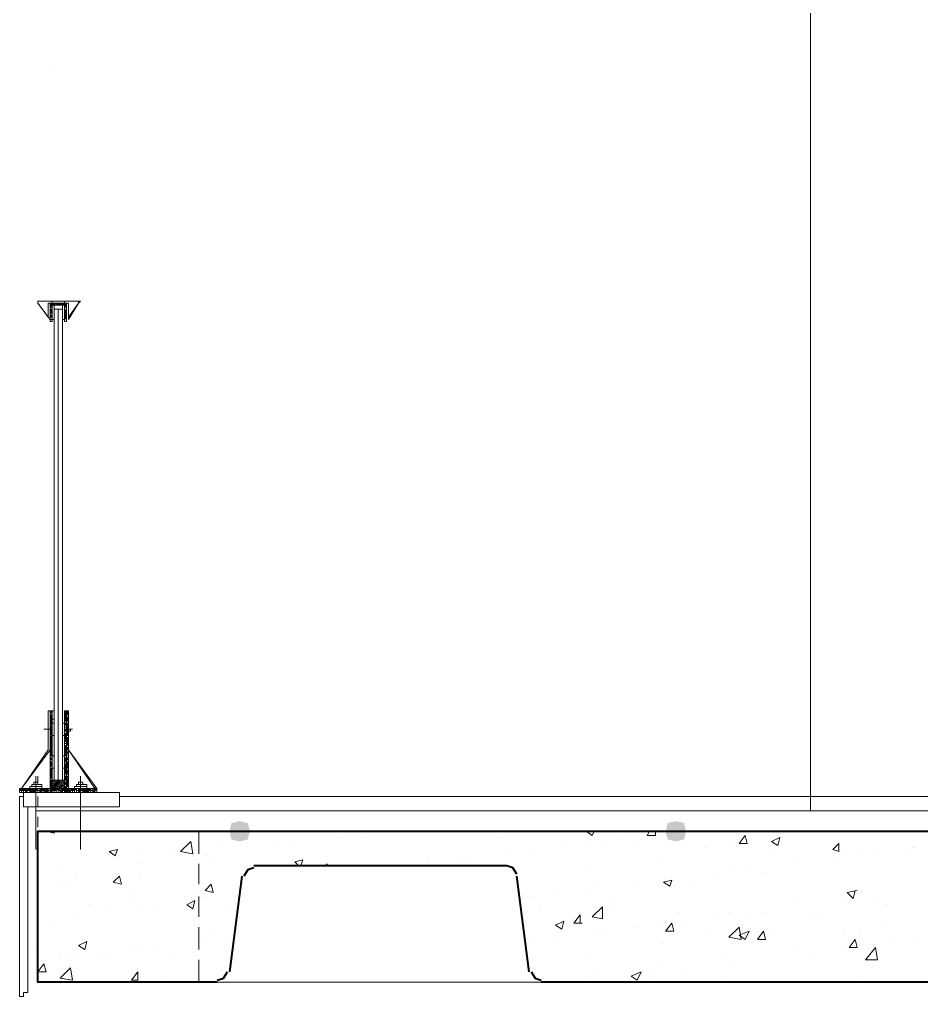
# Model space of a CAD drawing. Header units: millimetres. Extents: x 182 to 575, y -105 to 95.
# Drawn here: x 364.427 to 366.535, y -2.861 to -0.58 of the extents above; entities that cross this region are included whole.
import ezdxf

# ---------------------------------------------------------------- set-up
doc = ezdxf.new("R2010")
doc.units = ezdxf.units.MM
doc.header["$MEASUREMENT"] = 0
doc.layers.add('PDF_Geometry', color=7, linetype='Continuous')
doc.layers.add('PDF_Solid Fills', color=7, linetype='Continuous')

msp = doc.modelspace()

# ---------------------------------------------------------------- hatches: boundary and pattern name
at = {"layer": 'PDF_Solid Fills', "transparency": 33554559}
for points in [[(364.9417, -2.4993), (364.9607, -2.4945), (364.9655, -2.4755), (364.9607, -2.4564), (364.9417, -2.4517), (364.9226, -2.4564), (364.9179, -2.4755), (364.9226, -2.4945)], [(365.9798, -2.4564), (365.9607, -2.4517), (365.9417, -2.4564), (365.9369, -2.4755), (365.9417, -2.4945), (365.9607, -2.4993), (365.9798, -2.4945), (365.9845, -2.4755)]]:
    msp.add_hatch(color=256, dxfattribs=at).paths.add_polyline_path(points)

# ---------------------------------------------------------------- linework, layer by layer
at = {"layer": 'PDF_Geometry', "lineweight": 20}
for points in [[(366.275, 1.2245), (366.275, -2.4278)], [(364.475, -1.2421), (364.475, -1.2421)], [(364.475, -1.2421), (364.475, -1.2421)], [(364.5417, -1.2802), (364.5655, -1.2421), (364.5417, -1.2755), (364.5417, -1.2421), (364.5369, -1.2421), (364.5369, -1.2802)], [(364.494, -2.1945), (364.494, -2.285), (364.4321, -2.3755), (364.4988, -2.285), (364.4321, -2.3755), (364.4988, -2.3755), (364.4988, -2.285), (364.4988, -2.1945), (364.5036, -2.1945), (364.5036, -2.2136), (364.5083, -2.2136), (364.5083, -2.1945)], [(364.4988, -2.1945), (364.5036, -2.1945)], [(364.5417, -2.2374), (364.5417, -2.2326), (364.5417, -2.2374)], [(364.5036, -2.2374), (364.4845, -2.2374)], [(364.5321, -2.2374), (364.5512, -2.2374)], [(364.5417, -2.2374), (364.5417, -2.2469), (364.5417, -2.2374)], [(364.5464, -2.2374), (364.5417, -2.2374), (364.5464, -2.2374)], [(364.5036, -2.3564), (364.5083, -2.3564), (364.5036, -2.3612), (364.5083, -2.3564)], [(364.5036, -2.3659), (364.5131, -2.3564), (364.5036, -2.3659), (364.5131, -2.3564)], [(364.5036, -2.3707), (364.5179, -2.3564), (364.5036, -2.3707), (364.5226, -2.3564), (364.5036, -2.3755), (364.5226, -2.3564)], [(364.5036, -2.3755), (364.5274, -2.3564), (364.5083, -2.3755), (364.5274, -2.3564)], [(364.5131, -2.3755), (364.5321, -2.3564), (364.5131, -2.3755), (364.5321, -2.3564)], [(364.5179, -2.3755), (364.5321, -2.3612), (364.5179, -2.3755), (364.5321, -2.3659), (364.5226, -2.3755), (364.5321, -2.3659)], [(364.5274, -2.3755), (364.5321, -2.3707), (364.5274, -2.3755), (364.5321, -2.3707)], [(364.4464, -2.4183), (364.4464, -2.8517), (364.4369, -2.8517), (364.4369, -2.8612), (364.4274, -2.8612), (364.4274, -2.3945), (364.4369, -2.3945)], [(364.5321, -2.3755), (364.5321, -2.3755)], [(364.4369, -2.8517), (364.4369, -2.8517)]]:
    msp.add_lwpolyline(points, dxfattribs=at)
at = {"layer": 'PDF_Geometry', "lineweight": 13}
for points in [[(364.4988, -0.6897), (364.4988, -0.6897)], [(364.5036, -1.2421), (364.4988, -1.2469), (364.4988, -1.2421), (364.4988, -1.2802), (364.4702, -1.2421), (364.4702, -1.2374), (364.475, -1.2374), (364.5179, -1.2374), (364.5655, -1.2374), (364.5655, -1.2421), (364.5417, -1.2802), (364.5417, -1.2421), (364.5417, -1.2802), (364.5655, -1.2421), (364.5702, -1.2374), (364.5655, -1.2374), (364.5179, -1.2374), (364.5655, -1.2374), (364.5655, -1.2421), (364.5417, -1.2802), (364.5417, -1.2421)], [(364.5131, -1.2421), (364.5083, -1.2469), (364.5083, -1.2421), (364.5036, -1.2469), (364.5036, -1.2517), (364.4988, -1.2517), (364.4988, -1.2564)], [(364.4988, -1.2469), (364.4988, -1.2469)], [(364.5036, -1.2564), (364.4988, -1.2612), (364.4988, -1.2564), (364.5036, -1.2564), (364.5036, -1.2517)], [(364.5036, -1.2517), (364.5036, -1.2517)], [(364.5083, -1.2469), (364.5131, -1.2469), (364.5179, -1.2421), (364.5179, -1.2469), (364.5131, -1.2469)], [(364.5131, -1.2421), (364.5131, -1.2421)], [(364.5131, -1.2421), (364.5131, -1.2421)], [(364.5131, -1.2421), (364.5131, -1.2421)], [(364.5131, -1.2469), (364.5131, -1.2469)], [(364.5179, -1.2421), (364.5179, -1.2421)], [(364.5274, -1.2421), (364.5274, -1.2469), (364.5226, -1.2469), (364.5274, -1.2421), (364.5226, -1.2421), (364.5226, -1.2469), (364.5179, -1.2469), (364.5226, -1.2421)], [(364.5179, -1.2469), (364.5179, -1.2469)], [(364.5226, -1.2421), (364.5226, -1.2421)], [(364.5274, -1.2469), (364.5274, -1.2469)], [(364.5321, -1.2421), (364.5321, -1.2421)], [(364.5321, -1.2469), (364.5321, -1.2469)], [(364.5321, -1.2517), (364.5369, -1.2517), (364.5321, -1.2517), (364.5369, -1.2469)], [(364.5369, -1.2421), (364.5369, -1.2421)], [(364.5369, -1.2469), (364.5369, -1.2469)], [(364.5369, -1.2469), (364.5369, -1.2469)], [(364.5369, -1.2469), (364.5369, -1.2469)], [(364.5369, -1.2564), (364.5369, -1.2517)], [(364.5369, -1.2517), (364.5369, -1.2517)], [(364.4988, -1.2564), (364.4988, -1.2564)], [(364.5036, -1.2612), (364.4988, -1.2659), (364.4988, -1.2612), (364.5036, -1.2612), (364.4988, -1.2612)], [(364.4988, -1.2659), (364.4988, -1.2659)], [(364.4988, -1.2659), (364.5036, -1.2659), (364.5036, -1.2707), (364.4988, -1.2707), (364.5036, -1.2707), (364.4988, -1.2755), (364.5036, -1.2755), (364.5036, -1.2802), (364.4988, -1.2802), (364.4988, -1.285)], [(364.4988, -1.2707), (364.4988, -1.2707)], [(364.4988, -1.2707), (364.4988, -1.2707)], [(364.4988, -1.2755), (364.4988, -1.2755)], [(364.4988, -1.2802), (364.4988, -1.2755)], [(364.5036, -1.2564), (364.5036, -1.2564)], [(364.5036, -1.2612), (364.5036, -1.2612)], [(364.5036, -1.2659), (364.5036, -1.2659)], [(364.5036, -1.2755), (364.5036, -1.2755)], [(364.5321, -1.2564), (364.5321, -1.2564)], [(364.5321, -1.2564), (364.5321, -1.2564)], [(364.5369, -1.2612), (364.5321, -1.2612), (364.5369, -1.2564), (364.5369, -1.2612), (364.5321, -1.2612)], [(364.5321, -1.2659), (364.5321, -1.2659)], [(364.5369, -1.2707), (364.5369, -1.2755), (364.5321, -1.2755), (364.5369, -1.2707), (364.5369, -1.2659)], [(364.5321, -1.2755), (364.5321, -1.2707)], [(364.5321, -1.2802), (364.5369, -1.2755), (364.5369, -1.2802), (364.5369, -1.2755)], [(364.5369, -1.2564), (364.5369, -1.2564)], [(364.4988, -1.2802), (364.4988, -1.2802)], [(364.4988, -1.2802), (364.4988, -1.2802)], [(364.5369, -1.285), (364.5369, -1.2802), (364.5369, -1.285)], [(364.4988, -2.1945), (364.5036, -2.1945), (364.5036, -2.2136), (364.5036, -2.1945), (364.4988, -2.1945), (364.494, -2.1945), (364.494, -2.285), (364.4321, -2.3755), (364.494, -2.285), (364.494, -2.1945), (364.494, -2.285), (364.4321, -2.3755), (364.494, -2.285), (364.494, -2.1945)], [(364.6083, -2.3755), (364.5417, -2.3755), (364.5417, -2.285)], [(364.4702, -2.3469), (364.4702, -2.3659), (364.4702, -2.3612), (364.4655, -2.3612), (364.4655, -2.3659)], [(364.4655, -2.5183), (364.4655, -2.3469)], [(364.5702, -2.5183), (364.5702, -2.3469), (364.5702, -2.3659), (364.5702, -2.3612), (364.575, -2.3612), (364.575, -2.3659), (364.575, -2.3612)], [(364.4655, -2.3612), (364.4607, -2.3612), (364.4607, -2.3659)], [(364.4702, -2.3612), (364.4702, -2.3659)], [(364.5702, -2.3612), (364.5655, -2.3612), (364.5655, -2.3659)], [(364.4702, -2.3802), (364.4702, -2.3802)], [(364.4702, -2.3945), (364.4702, -2.4183)], [(364.5702, -2.3802), (364.5702, -2.3802)], [(364.5702, -2.3945), (364.5702, -2.4183)], [(364.6607, -2.3945), (366.6655, -2.3945)], [(364.4655, -2.4278), (383.4702, -2.4278)], [(364.4702, -2.4278), (364.4702, -2.4278)], [(364.5702, -2.4278), (364.5702, -2.4278)], [(364.4702, -2.4421), (364.4702, -2.4659)], [(364.5702, -2.4421), (364.5702, -2.4659)], [(364.494, -2.4755), (364.4702, -2.4755), (364.4702, -2.5278)], [(364.5702, -2.4755), (364.5226, -2.4755)], [(364.6464, -2.4755), (364.594, -2.4755)], [(364.7226, -2.4755), (364.6702, -2.4755)], [(364.794, -2.4755), (364.7464, -2.4755)], [(364.8464, -2.5278), (364.8464, -2.4755), (364.8226, -2.4755)], [(365.2369, -2.4755), (364.8512, -2.4755)], [(365.4464, -2.4755), (366.0512, -2.4755)], [(366.1798, -2.4755), (365.8702, -2.4755)], [(364.4702, -2.5517), (364.4702, -2.5993)], [(364.8464, -2.5993), (364.8464, -2.5517)], [(364.4702, -2.6278), (364.4702, -2.6755)], [(364.8464, -2.6755), (364.8464, -2.6278)], [(364.4988, -2.6897), (364.4988, -2.6897)], [(364.4702, -2.6993), (364.4702, -2.7517)], [(364.8464, -2.7517), (364.8464, -2.6993)], [(364.4702, -2.7755), (364.4702, -2.8278), (364.494, -2.8278)], [(364.8226, -2.8278), (364.8464, -2.8278), (364.8464, -2.7755)], [(364.5226, -2.8278), (364.5702, -2.8278)], [(364.594, -2.8278), (364.6464, -2.8278)], [(387.8893, -2.8278), (383.2464, -2.8278), (364.6702, -2.8278), (364.7226, -2.8278)], [(364.7464, -2.8278), (364.794, -2.8278)]]:
    msp.add_lwpolyline(points, dxfattribs=at)
for points in [[(364.5179, -1.2374), (364.475, -1.2374), (364.4702, -1.2374), (364.4702, -1.2421), (364.4988, -1.2802), (364.4988, -1.2421), (364.4988, -1.2802), (364.4702, -1.2421), (364.4702, -1.2374), (364.475, -1.2374)], [(364.5036, -1.2469), (364.5036, -1.2421), (364.5036, -1.2469), (364.4988, -1.2469), (364.4988, -1.2517)], [(364.5036, -1.2374), (364.5321, -1.2374), (364.5321, -1.2421), (364.5036, -1.2421)], [(364.5321, -1.2421), (364.5321, -1.2469), (364.5274, -1.2469)], [(364.5369, -1.2421), (364.5369, -1.2469), (364.5321, -1.2469)], [(364.5083, -2.3564), (364.5179, -2.3564), (364.5179, -1.2564), (364.5083, -1.2564)], [(364.5083, -2.3564), (364.5179, -2.3564), (364.5179, -1.2564), (364.5083, -1.2564)], [(364.5274, -2.3564), (364.5179, -2.3564), (364.5179, -1.2564), (364.5274, -1.2564)], [(364.5274, -2.3564), (364.5179, -2.3564), (364.5179, -1.2564), (364.5274, -1.2564)], [(364.5369, -1.2612), (364.5321, -1.2659), (364.5369, -1.2659)], [(364.5369, -1.2659), (364.5369, -1.2707), (364.5321, -1.2707)], [(364.5036, -1.2802), (364.5036, -1.285)], [(364.4321, -2.3755), (364.4988, -2.285), (364.4988, -2.1945), (364.5036, -2.1945), (364.5036, -2.2136), (364.5083, -2.2136), (364.5083, -2.1945), (364.5036, -2.1945), (364.4988, -2.1945), (364.494, -2.1945), (364.494, -2.285)], [(364.5417, -2.1945), (364.5321, -2.1945), (364.5321, -2.3755), (364.5036, -2.3755), (364.5036, -2.1945), (364.4988, -2.1945), (364.4988, -2.385), (364.5417, -2.385)], [(364.4988, -2.1945), (364.5036, -2.1945), (364.5036, -2.2136), (364.5036, -2.1945)], [(364.5417, -2.285), (364.5417, -2.1945), (364.5321, -2.1945), (364.5321, -2.2136), (364.5321, -2.1945), (364.5417, -2.1945), (364.5417, -2.285), (364.6083, -2.3755), (364.6036, -2.3755)], [(364.5417, -2.285), (364.5417, -2.1945), (364.5321, -2.1945), (364.5321, -2.2136), (364.5321, -2.1945), (364.5417, -2.1945), (364.5417, -2.285), (364.6083, -2.3755)], [(364.4512, -2.3755), (364.4798, -2.3755), (364.4798, -2.3707), (364.4512, -2.3707)], [(364.456, -2.3707), (364.4798, -2.3707), (364.4798, -2.3659), (364.456, -2.3659)], [(364.556, -2.3755), (364.5845, -2.3755), (364.5845, -2.3707), (364.556, -2.3707)], [(364.5607, -2.3707), (364.5845, -2.3707), (364.5845, -2.3659), (364.5607, -2.3659)]]:
    msp.add_lwpolyline(points, close=True, dxfattribs=at)
at = {"layer": 'PDF_Geometry', "lineweight": 20}
for points in [[(364.494, -1.2421), (364.4988, -1.2421), (364.4988, -1.2802), (364.4702, -1.2421), (364.494, -1.2755)], [(364.5179, -1.2374), (364.475, -1.2374)], [(364.5321, -1.285), (364.5321, -1.2469), (364.5036, -1.2469), (364.5036, -1.285), (364.4988, -1.285), (364.4988, -1.2421), (364.5369, -1.2421), (364.5369, -1.285)], [(364.5036, -1.2469), (364.5083, -1.2469), (364.5083, -1.2802), (364.5036, -1.2802)], [(364.5179, -1.2374), (364.5655, -1.2374)], [(364.5321, -1.2469), (364.5274, -1.2469), (364.5274, -1.2802), (364.5321, -1.2802)], [(364.6036, -2.3755), (364.5417, -2.285), (364.5417, -2.1945), (364.5321, -2.1945), (364.5321, -2.2136), (364.5321, -2.1945), (364.5417, -2.1945), (364.5417, -2.285), (364.6083, -2.3755)], [(364.5417, -2.285), (364.5417, -2.1945), (364.5321, -2.1945), (364.5321, -2.2136), (364.5321, -2.1945), (364.5417, -2.1945), (364.5417, -2.285), (364.6083, -2.3755), (364.6036, -2.3755)], [(364.494, -2.2374), (364.494, -2.2326), (364.494, -2.2374), (364.494, -2.2421), (364.494, -2.2374), (364.494, -2.2469)], [(364.5036, -2.2231), (364.5083, -2.2231), (364.5083, -2.2517), (364.5036, -2.2517)], [(364.5274, -2.2231), (364.5321, -2.2231), (364.5321, -2.2517), (364.5274, -2.2517)], [(364.5464, -2.2374), (364.5464, -2.2421), (364.5417, -2.2421), (364.5417, -2.2374)], [(364.5036, -2.2993), (364.5083, -2.2993), (364.5083, -2.3278), (364.5036, -2.3278)], [(364.5274, -2.2993), (364.5321, -2.2993), (364.5321, -2.3278), (364.5274, -2.3278)], [(364.5417, -2.285), (364.5417, -2.3755), (364.6036, -2.3755)], [(364.5036, -2.3564), (364.5321, -2.3564), (364.5321, -2.3755), (364.5036, -2.3755)], [(364.4274, -2.3755), (364.4274, -2.385), (364.6083, -2.385), (364.6083, -2.3755)], [(364.4369, -2.4183), (364.6607, -2.4183), (364.6607, -2.385), (364.4369, -2.385)]]:
    msp.add_lwpolyline(points, close=True, dxfattribs=at)
at = {"layer": 'PDF_Geometry', "lineweight": 0}
for points in [[(364.5036, -1.2374), (364.5179, -1.2374), (364.5321, -1.2374), (364.5179, -1.2374)], [(364.5036, -1.2421), (364.5179, -1.2421), (364.5321, -1.2421), (364.5179, -1.2421)], [(364.5321, -1.2802), (364.5321, -1.2469), (364.5321, -1.2802), (364.5321, -1.2469)], [(364.5083, -2.2231), (364.5083, -2.2517)], [(364.5321, -2.2231), (364.5321, -2.2517)], [(364.5321, -2.2231), (364.5321, -2.2517)], [(364.5083, -2.2993), (364.5083, -2.3278)], [(364.5321, -2.2993), (364.5321, -2.3278)], [(364.5321, -2.2993), (364.5321, -2.3278)], [(366.1226, -2.485), (366.1274, -2.504), (366.1083, -2.504)], [(364.8321, -2.5278), (364.8036, -2.5231), (364.8274, -2.4993)], [(366.2036, -2.4897), (366.1988, -2.5088), (366.1845, -2.4993)], [(366.3417, -2.504), (366.3417, -2.5231), (366.3274, -2.5183)], [(364.6559, -2.5183), (364.6512, -2.5326), (364.6369, -2.5231)], [(364.6607, -2.5802), (364.6655, -2.5993), (364.6464, -2.5945)], [(364.875, -2.5993), (364.8798, -2.6183), (364.8607, -2.6136)], [(365.9512, -2.5897), (365.9464, -2.604), (365.9321, -2.5945)], [(364.8369, -2.6374), (364.8321, -2.6564), (364.8179, -2.6469)], [(365.7893, -2.6802), (365.7655, -2.6755), (365.7893, -2.6517)], [(365.6988, -2.685), (365.694, -2.704), (365.6798, -2.6945)], [(365.9512, -2.6897), (365.956, -2.7088), (365.9369, -2.7088)], [(366.1131, -2.7278), (366.0845, -2.7231), (366.1083, -2.6993)], [(366.1321, -2.7088), (366.1226, -2.7278), (366.1083, -2.7183)], [(366.1655, -2.7088), (366.1702, -2.7278), (366.1512, -2.7278)], [(364.5845, -2.7326), (364.5798, -2.7517), (364.5655, -2.7421)], [(366.3798, -2.7278), (366.3845, -2.7469), (366.3655, -2.7469)], [(366.4321, -2.7755), (366.4036, -2.7755), (366.4274, -2.7469)], [(364.4845, -2.785), (364.4893, -2.804), (364.4702, -2.804)], [(364.5512, -2.8231), (364.5226, -2.8183), (364.5464, -2.7945)], [(364.7036, -2.804), (364.7036, -2.8231), (364.6893, -2.8231)], [(365.8798, -2.804), (365.8702, -2.8231), (365.856, -2.8136)]]:
    msp.add_lwpolyline(points, close=True, dxfattribs=at)
for points in [[(364.5036, -1.2802), (364.5036, -1.2469)], [(364.5083, -1.2802), (364.5083, -1.2469), (364.5083, -1.2802), (364.5083, -1.2469)], [(364.5036, -2.2517), (364.5036, -2.2231)], [(364.5083, -2.2517), (364.5083, -2.2231)], [(364.5036, -2.3278), (364.5036, -2.2993)], [(364.5083, -2.3278), (364.5083, -2.2993)], [(364.4274, -2.385), (364.6083, -2.385)], [(364.4893, -2.4755), (364.5083, -2.4802), (364.5083, -2.4755)], [(365.0845, -2.485), (365.0845, -2.485)], [(365.2274, -2.4802), (365.2274, -2.4802)], [(365.2321, -2.4802), (365.2321, -2.4802)], [(365.3845, -2.485), (365.3845, -2.485)], [(365.7512, -2.4755), (365.7655, -2.485), (365.7702, -2.4755)], [(365.9131, -2.4755), (365.9131, -2.485), (365.894, -2.485), (365.8988, -2.4755)], [(365.9417, -2.485), (365.9417, -2.485)], [(365.9512, -2.4802), (365.9512, -2.4802)], [(366.2702, -2.4755), (366.2702, -2.4755)], [(364.894, -2.5088), (364.894, -2.5088)], [(365.0226, -2.5088), (365.0226, -2.5088)], [(365.0607, -2.5088), (365.0607, -2.5088)], [(365.1702, -2.4897), (365.1702, -2.4897)], [(365.5464, -2.4897), (365.5464, -2.4897)], [(365.7083, -2.4993), (365.7083, -2.4993)], [(365.7607, -2.504), (365.7607, -2.504)], [(365.7845, -2.504), (365.7845, -2.504)], [(365.8369, -2.4945), (365.8369, -2.4945)], [(365.8655, -2.504), (365.8655, -2.504)], [(366.0988, -2.5088), (366.0988, -2.5088)], [(364.7798, -2.5231), (364.7798, -2.5231)], [(365.5702, -2.5278), (365.5702, -2.5278)], [(365.6321, -2.5278), (365.6321, -2.5278)], [(366.0274, -2.5136), (366.0274, -2.5136)], [(366.1845, -2.5183), (366.1845, -2.5183)], [(366.3464, -2.5278), (366.3464, -2.5278)], [(366.3988, -2.5183), (366.3988, -2.5183)], [(366.4369, -2.5231), (366.4369, -2.5231)], [(366.5131, -2.5136), (366.5131, -2.5136)], [(366.5179, -2.5136), (366.5179, -2.5136)], [(364.7036, -2.5326), (364.7036, -2.5326)], [(364.7131, -2.5517), (364.7131, -2.5517)], [(364.8655, -2.5326), (364.8655, -2.5326)], [(364.8845, -2.5374), (364.8845, -2.5374)], [(365.0798, -2.5564), (365.0702, -2.5469), (365.0893, -2.5421), (365.0845, -2.5564)], [(365.1417, -2.5564), (365.1464, -2.5517), (365.1464, -2.5564)], [(365.3798, -2.5517), (365.3798, -2.5517)], [(365.456, -2.5421), (365.456, -2.5421)], [(365.4798, -2.5469), (365.4798, -2.5469)], [(365.9226, -2.5374), (365.9226, -2.5374)], [(366.2417, -2.5421), (366.2417, -2.5421)], [(366.2464, -2.5469), (366.2464, -2.5469)], [(366.3417, -2.5421), (366.3417, -2.5421)], [(366.5083, -2.5326), (366.5083, -2.5326)], [(364.5131, -2.5612), (364.5131, -2.5612)], [(364.5607, -2.5707), (364.5607, -2.5707)], [(364.7083, -2.5707), (364.7083, -2.5707)], [(365.7464, -2.5659), (365.7464, -2.5659)], [(366.0607, -2.5707), (366.0607, -2.5707)], [(366.0893, -2.5659), (366.0893, -2.5659)], [(366.1369, -2.5612), (366.1369, -2.5612)], [(366.1702, -2.5707), (366.1702, -2.5707)], [(364.4464, -2.5802), (364.4464, -2.5802)], [(364.5321, -2.5993), (364.5321, -2.5993)], [(365.8702, -2.5993), (365.8702, -2.5993)], [(365.9369, -2.585), (365.9369, -2.585)], [(364.5274, -2.604), (364.5274, -2.604)], [(364.6893, -2.6136), (364.6893, -2.6136)], [(364.8464, -2.6183), (364.8464, -2.6183)], [(365.6798, -2.6231), (365.6798, -2.6231)], [(365.756, -2.6136), (365.756, -2.6136)], [(365.7798, -2.604), (365.7798, -2.604)], [(365.994, -2.604), (365.994, -2.604)], [(366.3798, -2.6136), (366.375, -2.6326), (366.3607, -2.6183), (366.3845, -2.6136)], [(366.394, -2.6183), (366.394, -2.6183)], [(364.6988, -2.6421), (364.6988, -2.6421)], [(364.8131, -2.6278), (364.8131, -2.6278)], [(364.8607, -2.6278), (364.8607, -2.6278)], [(365.6274, -2.6278), (365.6274, -2.6278)], [(365.8179, -2.6326), (365.8179, -2.6326)], [(366.2417, -2.6421), (366.2417, -2.6421)], [(366.3607, -2.6421), (366.3607, -2.6421)], [(366.4321, -2.6326), (366.4321, -2.6326)], [(364.5893, -2.6469), (364.5893, -2.6469)], [(364.6274, -2.6517), (364.6274, -2.6517)], [(364.7083, -2.6517), (364.7083, -2.6517)], [(364.7512, -2.6517), (364.7512, -2.6517)], [(364.9083, -2.6564), (364.9083, -2.6564)], [(365.6417, -2.6612), (365.6417, -2.6612)], [(365.6464, -2.6517), (365.6464, -2.6517)], [(365.8083, -2.6612), (365.8083, -2.6612)], [(365.9702, -2.6659), (365.9702, -2.6659)], [(366.0845, -2.6659), (366.0845, -2.6659)], [(366.1702, -2.6659), (366.1702, -2.6659)], [(366.456, -2.6469), (366.456, -2.6469)], [(364.556, -2.6707), (364.556, -2.6707)], [(365.7417, -2.6897), (365.7226, -2.6897), (365.7369, -2.6707), (365.7369, -2.6897)], [(365.9321, -2.685), (365.9321, -2.685)], [(365.9798, -2.6897), (365.9798, -2.6897)], [(366.056, -2.6802), (366.056, -2.6802)], [(366.1274, -2.6707), (366.1274, -2.6707)], [(366.2845, -2.6802), (366.2845, -2.6802)], [(366.2893, -2.6802), (366.2893, -2.6802)], [(366.4464, -2.685), (366.4464, -2.685)], [(365.7131, -2.6945), (365.7131, -2.6945)], [(365.7798, -2.704), (365.7798, -2.704)], [(365.7893, -2.7136), (365.7893, -2.7136)], [(365.8702, -2.6993), (365.8702, -2.6993)], [(366.0321, -2.704), (366.0321, -2.704)], [(366.1083, -2.7088), (366.1083, -2.7088)], [(366.1893, -2.7136), (366.1893, -2.7136)], [(364.8607, -2.7278), (364.8607, -2.7278)], [(364.8702, -2.7183), (364.8702, -2.7183)], [(364.9226, -2.7231), (364.9226, -2.7231)], [(365.6226, -2.7278), (365.6226, -2.7278)], [(365.6798, -2.7326), (365.6798, -2.7326)], [(366.3512, -2.7183), (366.3512, -2.7183)], [(366.3893, -2.7183), (366.3893, -2.7183)], [(366.4702, -2.7326), (366.4702, -2.7326)], [(366.5131, -2.7278), (366.5131, -2.7278)], [(364.4655, -2.7564), (364.4655, -2.7564)], [(364.6988, -2.7469), (364.6988, -2.7469)], [(364.7036, -2.7517), (364.7036, -2.7517)], [(364.7369, -2.7469), (364.7369, -2.7469)], [(365.9321, -2.7374), (365.9321, -2.7374)], [(366.2369, -2.7421), (366.2369, -2.7421)], [(366.356, -2.7469), (366.356, -2.7469)], [(364.5226, -2.7755), (364.5226, -2.7755)], [(364.5464, -2.7707), (364.5464, -2.7707)], [(364.5512, -2.7707), (364.5512, -2.7707)], [(364.6226, -2.7612), (364.6226, -2.7612)], [(364.6274, -2.7659), (364.6274, -2.7659)], [(364.7893, -2.7707), (364.7893, -2.7707)], [(365.756, -2.7659), (365.756, -2.7659)], [(366.0798, -2.7659), (366.0798, -2.7659)], [(366.2798, -2.7612), (366.2798, -2.7612)], [(365.775, -2.804), (365.775, -2.804)], [(365.9274, -2.785), (365.9274, -2.785)], [(365.975, -2.7993), (365.975, -2.7993)], [(366.0893, -2.785), (366.0893, -2.785)], [(364.7702, -2.8136), (364.7702, -2.8136)], [(365.7464, -2.8136), (365.7464, -2.8136)], [(365.9036, -2.8088), (365.9036, -2.8088)], [(365.9083, -2.8183), (365.9083, -2.8183)], [(366.0702, -2.8231), (366.0702, -2.8231)], [(366.3845, -2.8183), (366.3845, -2.8183)]]:
    msp.add_lwpolyline(points, dxfattribs=at)
at = {"layer": 'PDF_Geometry', "color": 8, "lineweight": 13, "true_color": 0x808080}
for points in [[(364.4988, -2.1945), (364.4988, -2.1993)], [(364.5036, -2.2088), (364.4988, -2.2136), (364.4988, -2.2088), (364.5036, -2.2088), (364.5036, -2.204), (364.4988, -2.2088), (364.4988, -2.204), (364.5036, -2.204), (364.5036, -2.1993), (364.4988, -2.1993), (364.4988, -2.204), (364.4988, -2.1993), (364.5036, -2.1945)], [(364.4988, -2.204), (364.4988, -2.204)], [(364.4988, -2.2088), (364.4988, -2.2088)], [(364.5321, -2.1945), (364.5321, -2.1945)], [(364.5417, -2.204), (364.5369, -2.204), (364.5369, -2.2088), (364.5321, -2.2088), (364.5369, -2.204), (364.5369, -2.1993), (364.5417, -2.1993), (364.5369, -2.204), (364.5321, -2.204), (364.5369, -2.1993), (364.5417, -2.1945)], [(364.5321, -2.1993), (364.5321, -2.1993)], [(364.5321, -2.204), (364.5321, -2.204)], [(364.5369, -2.2136), (364.5417, -2.2136), (364.5369, -2.2136), (364.5369, -2.2183), (364.5321, -2.2183), (364.5369, -2.2136), (364.5369, -2.2088), (364.5417, -2.2088), (364.5369, -2.2136), (364.5321, -2.2136), (364.5369, -2.2088)], [(364.5417, -2.204), (364.5417, -2.204)], [(364.5417, -2.204), (364.5417, -2.204)], [(364.5417, -2.2088), (364.5417, -2.2088)], [(364.5036, -2.2136), (364.4988, -2.2183), (364.4988, -2.2136), (364.5036, -2.2136), (364.5036, -2.2183), (364.4988, -2.2183), (364.4988, -2.2231), (364.4988, -2.2183)], [(364.5036, -2.2183), (364.4988, -2.2231)], [(364.5036, -2.2278), (364.4988, -2.2326), (364.4988, -2.2278)], [(364.5036, -2.2374), (364.5036, -2.2421), (364.4988, -2.2421), (364.4988, -2.2374), (364.5036, -2.2326)], [(364.5036, -2.2183), (364.5036, -2.2183)], [(364.5036, -2.2231), (364.5036, -2.2231)], [(364.5036, -2.2278), (364.5036, -2.2278)], [(364.5036, -2.2278), (364.5036, -2.2278)], [(364.5036, -2.2326), (364.5036, -2.2326)], [(364.5321, -2.2136), (364.5321, -2.2136)], [(364.5321, -2.2231), (364.5369, -2.2231), (364.5369, -2.2183), (364.5417, -2.2136)], [(364.5321, -2.2183), (364.5321, -2.2183)], [(364.5369, -2.2231), (364.5417, -2.2231), (364.5369, -2.2231), (364.5369, -2.2278), (364.5321, -2.2278), (364.5369, -2.2231), (364.5369, -2.2183), (364.5417, -2.2183)], [(364.5321, -2.2231), (364.5321, -2.2231)], [(364.5321, -2.2278), (364.5369, -2.2278), (364.5417, -2.2231)], [(364.5321, -2.2278), (364.5321, -2.2278)], [(364.5369, -2.2278), (364.5369, -2.2326), (364.5321, -2.2326), (364.5369, -2.2326), (364.5417, -2.2278)], [(364.5321, -2.2326), (364.5321, -2.2326)], [(364.5369, -2.2183), (364.5369, -2.2183)], [(364.5369, -2.2278), (364.5369, -2.2278)], [(364.5417, -2.2183), (364.5417, -2.2183)], [(364.5417, -2.2278), (364.5417, -2.2278)], [(364.5417, -2.2278), (364.5417, -2.2278)], [(364.4988, -2.2374), (364.4988, -2.2374)], [(364.4988, -2.2374), (364.5036, -2.2374), (364.4988, -2.2421), (364.4988, -2.2469), (364.5036, -2.2421)], [(364.4988, -2.2421), (364.4988, -2.2421)], [(364.4988, -2.2469), (364.4988, -2.2469)], [(364.4988, -2.2469), (364.5036, -2.2469), (364.4988, -2.2517), (364.4988, -2.2564), (364.5036, -2.2517), (364.5036, -2.2469)], [(364.4988, -2.2517), (364.4988, -2.2517)], [(364.4988, -2.2517), (364.4988, -2.2517)], [(364.4988, -2.2659), (364.5036, -2.2612), (364.5036, -2.2564), (364.4988, -2.2612), (364.4988, -2.2564), (364.5036, -2.2564), (364.5036, -2.2517)], [(364.4988, -2.2564), (364.4988, -2.2564)], [(364.5036, -2.2421), (364.5036, -2.2421)], [(364.5036, -2.2517), (364.5036, -2.2517)], [(364.5321, -2.2374), (364.5321, -2.2374)], [(364.5369, -2.2421), (364.5417, -2.2374), (364.5369, -2.2374), (364.5369, -2.2421), (364.5321, -2.2421), (364.5369, -2.2374)], [(364.5417, -2.2517), (364.5369, -2.2517), (364.5321, -2.2564), (364.5369, -2.2564), (364.5369, -2.2517), (364.5417, -2.2469), (364.5369, -2.2469), (364.5369, -2.2517), (364.5321, -2.2517), (364.5369, -2.2469), (364.5369, -2.2421), (364.5417, -2.2421), (364.5369, -2.2469), (364.5321, -2.2469), (364.5321, -2.2421)], [(364.5321, -2.2469), (364.5321, -2.2469)], [(364.5321, -2.2517), (364.5321, -2.2517)], [(364.5321, -2.2659), (364.5369, -2.2659), (364.5369, -2.2612), (364.5417, -2.2612), (364.5369, -2.2659), (364.5321, -2.2659), (364.5369, -2.2612), (364.5417, -2.2564)], [(364.5369, -2.2517), (364.5369, -2.2517)], [(364.5417, -2.2374), (364.5417, -2.2374)], [(364.5417, -2.2421), (364.5417, -2.2421)], [(364.5417, -2.2517), (364.5417, -2.2517)], [(364.5417, -2.2517), (364.5417, -2.2517)], [(364.5036, -2.2612), (364.4988, -2.2612), (364.4988, -2.2659), (364.4988, -2.2612)], [(364.4988, -2.2707), (364.4988, -2.2707)], [(364.4988, -2.2755), (364.4988, -2.2755)], [(364.4988, -2.2802), (364.4988, -2.2802)], [(364.5036, -2.285), (364.4988, -2.2897), (364.4988, -2.285), (364.5036, -2.285), (364.5036, -2.2802)], [(364.5036, -2.2612), (364.5036, -2.2612)], [(364.5036, -2.2659), (364.5036, -2.2659)], [(364.5036, -2.2659), (364.5036, -2.2659)], [(364.5036, -2.2707), (364.5036, -2.2707)], [(364.5036, -2.2755), (364.5036, -2.2755)], [(364.5036, -2.2755), (364.5036, -2.2755)], [(364.5321, -2.2612), (364.5321, -2.2612)], [(364.5369, -2.2707), (364.5369, -2.2659), (364.5417, -2.2659), (364.5369, -2.2707), (364.5321, -2.2707)], [(364.5321, -2.2707), (364.5321, -2.2707)], [(364.5321, -2.2707), (364.5321, -2.2707)], [(364.5369, -2.2755), (364.5369, -2.2802), (364.5321, -2.2802), (364.5369, -2.2755), (364.5417, -2.2755), (364.5417, -2.2802), (364.5369, -2.285), (364.5369, -2.2897), (364.5321, -2.2897)], [(364.5321, -2.2802), (364.5321, -2.2802)], [(364.5417, -2.2802), (364.5369, -2.2802), (364.5369, -2.285), (364.5321, -2.285), (364.5369, -2.2802)], [(364.5369, -2.2612), (364.5369, -2.2612)], [(364.5369, -2.2612), (364.5369, -2.2612)], [(364.5369, -2.2707), (364.5369, -2.2707)], [(364.5369, -2.2707), (364.5369, -2.2707)], [(364.5417, -2.2612), (364.5417, -2.2612)], [(364.5417, -2.2707), (364.5417, -2.2707)], [(364.5417, -2.2755), (364.5417, -2.2755)], [(364.4988, -2.285), (364.4988, -2.285)], [(364.4988, -2.285), (364.4988, -2.285)], [(364.4988, -2.2897), (364.4988, -2.2897)], [(364.4988, -2.2897), (364.5036, -2.2897), (364.4988, -2.2945)], [(364.4988, -2.2993), (364.4988, -2.304), (364.4988, -2.2993), (364.5036, -2.2993), (364.5036, -2.2945), (364.4988, -2.2993), (364.4988, -2.2945), (364.5036, -2.2945), (364.5036, -2.2897)], [(364.4988, -2.2945), (364.4988, -2.2945)], [(364.4988, -2.2945), (364.4988, -2.2945)], [(364.4988, -2.2993), (364.4988, -2.2993)], [(364.5036, -2.304), (364.4988, -2.3088), (364.4988, -2.304), (364.5036, -2.304), (364.5036, -2.2993)], [(364.5036, -2.2993), (364.5036, -2.2993)], [(364.5369, -2.285), (364.5417, -2.285), (364.5369, -2.285), (364.5321, -2.2897), (364.5321, -2.285)], [(364.5321, -2.2945), (364.5369, -2.2897)], [(364.5321, -2.2945), (364.5321, -2.2945)], [(364.5321, -2.2945), (364.5321, -2.2945)], [(364.5321, -2.2993), (364.5369, -2.2993), (364.5417, -2.2993), (364.5369, -2.2993), (364.5369, -2.304), (364.5321, -2.304)], [(364.5321, -2.3088), (364.5369, -2.3088), (364.5369, -2.304), (364.5417, -2.304), (364.5369, -2.3088), (364.5321, -2.3088), (364.5369, -2.304), (364.5369, -2.2993)], [(364.5417, -2.285), (364.5417, -2.285)], [(364.5417, -2.2897), (364.5417, -2.2897)], [(364.5417, -2.2945), (364.5417, -2.2945)], [(364.5417, -2.2993), (364.5417, -2.2993)], [(364.4988, -2.304), (364.4988, -2.304)], [(364.4988, -2.3136), (364.4988, -2.3136)], [(364.4988, -2.3183), (364.5036, -2.3183), (364.5036, -2.3136)], [(364.5036, -2.3326), (364.4988, -2.3374), (364.4988, -2.3326), (364.5036, -2.3326), (364.5036, -2.3278), (364.4988, -2.3326), (364.4988, -2.3278), (364.5036, -2.3278), (364.5036, -2.3231), (364.4988, -2.3231), (364.4988, -2.3183), (364.5036, -2.3183), (364.4988, -2.3231), (364.4988, -2.3278), (364.4988, -2.3231)], [(364.4988, -2.3231), (364.4988, -2.3231)], [(364.5036, -2.304), (364.5036, -2.304)], [(364.5036, -2.3088), (364.5036, -2.3088)], [(364.5036, -2.3088), (364.5036, -2.3088)], [(364.5036, -2.3136), (364.5036, -2.3136)], [(364.5036, -2.3231), (364.5036, -2.3231)], [(364.5321, -2.304), (364.5321, -2.304)], [(364.5369, -2.3088), (364.5369, -2.3136), (364.5321, -2.3136), (364.5369, -2.3088), (364.5417, -2.3088)], [(364.5321, -2.3136), (364.5321, -2.3136)], [(364.5321, -2.3183), (364.5369, -2.3183), (364.5369, -2.3136), (364.5417, -2.3136), (364.5369, -2.3136)], [(364.5417, -2.3278), (364.5369, -2.3278), (364.5369, -2.3326), (364.5321, -2.3326), (364.5369, -2.3278), (364.5369, -2.3231), (364.5417, -2.3231), (364.5369, -2.3278), (364.5321, -2.3278), (364.5369, -2.3231), (364.5417, -2.3183), (364.5369, -2.3183), (364.5321, -2.3231), (364.5369, -2.3231), (364.5369, -2.3183), (364.5417, -2.3136)], [(364.5321, -2.3183), (364.5321, -2.3183)], [(364.5321, -2.3183), (364.5321, -2.3183)], [(364.5321, -2.3231), (364.5321, -2.3231)], [(364.5369, -2.304), (364.5369, -2.304)], [(364.5417, -2.304), (364.5417, -2.304)], [(364.5417, -2.3088), (364.5417, -2.3088)], [(364.5417, -2.3183), (364.5417, -2.3183)], [(364.4988, -2.3278), (364.4988, -2.3278)], [(364.4988, -2.3278), (364.4988, -2.3278)], [(364.4988, -2.3326), (364.4988, -2.3326)], [(364.4988, -2.3374), (364.4988, -2.3374)], [(364.4988, -2.3421), (364.4988, -2.3469), (364.4988, -2.3421), (364.5036, -2.3421), (364.5036, -2.3374)], [(364.4988, -2.3469), (364.5036, -2.3421)], [(364.5036, -2.3326), (364.5036, -2.3326)], [(364.5036, -2.3421), (364.5036, -2.3421)], [(364.5036, -2.3421), (364.5036, -2.3421)], [(364.5036, -2.3469), (364.5036, -2.3469)], [(364.5321, -2.3278), (364.5321, -2.3278)], [(364.5369, -2.3374), (364.5417, -2.3374), (364.5369, -2.3374), (364.5369, -2.3421), (364.5321, -2.3421), (364.5369, -2.3374), (364.5369, -2.3326), (364.5417, -2.3326), (364.5369, -2.3374), (364.5321, -2.3374), (364.5369, -2.3326)], [(364.5321, -2.3374), (364.5321, -2.3374)], [(364.5321, -2.3469), (364.5369, -2.3469), (364.5369, -2.3421), (364.5417, -2.3374)], [(364.5321, -2.3421), (364.5321, -2.3421)], [(364.5369, -2.3469), (364.5417, -2.3469), (364.5369, -2.3469), (364.5369, -2.3517), (364.5369, -2.3564), (364.5321, -2.3564), (364.5369, -2.3517), (364.5321, -2.3517), (364.5369, -2.3469), (364.5369, -2.3421), (364.5417, -2.3421)], [(364.5321, -2.3469), (364.5321, -2.3469)], [(364.5321, -2.3517), (364.5369, -2.3517), (364.5417, -2.3469)], [(364.5369, -2.3421), (364.5369, -2.3421)], [(364.5417, -2.3278), (364.5417, -2.3278)], [(364.5417, -2.3278), (364.5417, -2.3278)], [(364.5417, -2.3326), (364.5417, -2.3326)], [(364.5417, -2.3421), (364.5417, -2.3421)], [(364.4988, -2.3517), (364.4988, -2.3517)], [(364.4988, -2.3564), (364.4988, -2.3517), (364.5036, -2.3517)], [(364.4988, -2.3564), (364.4988, -2.3564)], [(364.5036, -2.3612), (364.5036, -2.3659), (364.4988, -2.3659), (364.4988, -2.3612), (364.5036, -2.3564)], [(364.4988, -2.3612), (364.4988, -2.3612)], [(364.4988, -2.3612), (364.5036, -2.3612), (364.4988, -2.3659), (364.4988, -2.3707), (364.5036, -2.3659)], [(364.4988, -2.3659), (364.4988, -2.3659)], [(364.5036, -2.3707), (364.4988, -2.3755), (364.4988, -2.3707), (364.5036, -2.3707), (364.5036, -2.3755), (364.5083, -2.3755), (364.5036, -2.3802), (364.5036, -2.385), (364.5036, -2.3802), (364.5083, -2.3802), (364.5083, -2.3755), (364.5036, -2.3755)], [(364.4988, -2.3707), (364.4988, -2.3707)], [(364.5036, -2.3517), (364.5036, -2.3517)], [(364.5036, -2.3517), (364.5036, -2.3517)], [(364.5036, -2.3517), (364.5036, -2.3517)], [(364.5036, -2.3564), (364.5036, -2.3564)], [(364.5036, -2.3659), (364.5036, -2.3659)], [(364.5369, -2.3707), (364.5321, -2.3755), (364.5321, -2.3802), (364.5274, -2.3802), (364.5226, -2.385), (364.5226, -2.3802), (364.5274, -2.3802), (364.5274, -2.3755), (364.5274, -2.3802), (364.5321, -2.3802), (364.5321, -2.3755), (364.5274, -2.3802), (364.5274, -2.385), (364.5274, -2.3802), (364.5321, -2.3755), (364.5369, -2.3755), (364.5369, -2.3707), (364.5417, -2.3707), (364.5369, -2.3707), (364.5369, -2.3659), (364.5417, -2.3659), (364.5369, -2.3707), (364.5321, -2.3707), (364.5321, -2.3659)], [(364.5321, -2.3517), (364.5321, -2.3517)], [(364.5321, -2.3564), (364.5321, -2.3564)], [(364.5321, -2.3612), (364.5321, -2.3612)], [(364.5369, -2.3659), (364.5417, -2.3612), (364.5369, -2.3612), (364.5369, -2.3659), (364.5321, -2.3659), (364.5369, -2.3612)], [(364.5321, -2.3707), (364.5321, -2.3707)], [(364.5369, -2.3564), (364.5417, -2.3517)], [(364.5417, -2.3517), (364.5417, -2.3517)], [(364.5417, -2.3517), (364.5417, -2.3517)], [(364.5417, -2.3612), (364.5417, -2.3612)], [(364.5417, -2.3659), (364.5417, -2.3659)], [(364.4274, -2.3802), (364.4274, -2.3802)], [(364.4369, -2.3802), (364.4417, -2.3802), (364.4464, -2.3755), (364.4464, -2.3802), (364.4417, -2.3802), (364.4417, -2.385), (364.4464, -2.3802)], [(364.4417, -2.3755), (364.4417, -2.3755)], [(364.4417, -2.385), (364.4417, -2.3802)], [(364.4655, -2.3802), (364.4607, -2.3802), (364.4607, -2.385), (364.4655, -2.3802), (364.4655, -2.3755), (364.4607, -2.3802), (364.456, -2.385), (364.456, -2.3802), (364.4607, -2.3802), (364.4607, -2.3755), (364.456, -2.3802), (364.4512, -2.3802), (364.4512, -2.385), (364.4512, -2.3802), (364.456, -2.3755), (364.456, -2.3802), (364.4512, -2.385)], [(364.4702, -2.3755), (364.475, -2.3755), (364.475, -2.3802), (364.4702, -2.3802), (364.4702, -2.385)], [(364.4702, -2.3802), (364.4702, -2.3802)], [(364.4702, -2.3802), (364.4702, -2.3802)], [(364.4702, -2.3802), (364.4702, -2.3802)], [(364.475, -2.3755), (364.475, -2.3755)], [(364.475, -2.385), (364.4798, -2.3802), (364.4845, -2.3755), (364.4845, -2.3802), (364.4845, -2.385)], [(364.4798, -2.3755), (364.4798, -2.3755)], [(364.4798, -2.385), (364.4798, -2.3802), (364.4845, -2.3802), (364.4893, -2.3755)], [(364.4798, -2.3802), (364.4798, -2.3802)], [(364.4798, -2.3802), (364.4798, -2.3802)], [(364.494, -2.385), (364.494, -2.3802), (364.4988, -2.3802), (364.5036, -2.3755), (364.5036, -2.3802), (364.4988, -2.3802), (364.4988, -2.385), (364.5036, -2.3802), (364.4988, -2.385), (364.4988, -2.3802), (364.5036, -2.3802), (364.5036, -2.3755), (364.4988, -2.3802), (364.4988, -2.3755), (364.4988, -2.3802), (364.494, -2.3802), (364.4893, -2.385), (364.4893, -2.3802), (364.494, -2.3802), (364.494, -2.3755), (364.4893, -2.3802)], [(364.4988, -2.3755), (364.4988, -2.3755)], [(364.4988, -2.3755), (364.4988, -2.3755)], [(364.4988, -2.3802), (364.4988, -2.3802)], [(364.5036, -2.3755), (364.5036, -2.3755)], [(364.5131, -2.3755), (364.5131, -2.3755)], [(364.5131, -2.3755), (364.5131, -2.3755)], [(364.5131, -2.3802), (364.5131, -2.3802)], [(364.5131, -2.3802), (364.5131, -2.3802)], [(364.5131, -2.3802), (364.5131, -2.3802)], [(364.5131, -2.3802), (364.5131, -2.3802)], [(364.5226, -2.3755), (364.5226, -2.3755)], [(364.5226, -2.3755), (364.5226, -2.3755)], [(364.5226, -2.3755), (364.5226, -2.3755)], [(364.5226, -2.3755), (364.5226, -2.3755)], [(364.5226, -2.3802), (364.5226, -2.3802)], [(364.5226, -2.3802), (364.5226, -2.3802)], [(364.5226, -2.3802), (364.5226, -2.3802)], [(364.5226, -2.3802), (364.5226, -2.3802)], [(364.5417, -2.3802), (364.5369, -2.3802), (364.5369, -2.385), (364.5417, -2.3802), (364.5369, -2.3802), (364.5321, -2.385), (364.5369, -2.3802), (364.5417, -2.3802), (364.5417, -2.3755), (364.5369, -2.3802), (364.5369, -2.385), (364.5417, -2.3802), (364.5464, -2.3755), (364.5512, -2.3755), (364.5464, -2.3802), (364.5512, -2.3802), (364.5512, -2.3755)], [(364.5369, -2.3755), (364.5369, -2.3802), (364.5321, -2.3802), (364.5321, -2.385), (364.5321, -2.3802), (364.5369, -2.3755), (364.5417, -2.3755)], [(364.5321, -2.3802), (364.5321, -2.3802)], [(364.5321, -2.3802), (364.5321, -2.3802)], [(364.5369, -2.3755), (364.5369, -2.3755)], [(364.5369, -2.3755), (364.5369, -2.3755)], [(364.5369, -2.3755), (364.5369, -2.3755)], [(364.5417, -2.3755), (364.5417, -2.3755)], [(364.5464, -2.3755), (364.5464, -2.3755)], [(364.5464, -2.385), (364.5464, -2.3802)], [(364.556, -2.3802), (364.556, -2.385), (364.556, -2.3802), (364.5512, -2.3802), (364.5512, -2.385), (364.5512, -2.3802), (364.556, -2.3755), (364.556, -2.3802), (364.5607, -2.3755), (364.5607, -2.3802), (364.5607, -2.3755)], [(364.556, -2.3755), (364.556, -2.3755)], [(364.5702, -2.3802), (364.5655, -2.385), (364.5655, -2.3802), (364.5702, -2.3802), (364.5702, -2.3755), (364.5655, -2.3802), (364.5607, -2.3802), (364.5607, -2.385), (364.5607, -2.3802), (364.5655, -2.3802), (364.5655, -2.3755)], [(364.5655, -2.3755), (364.5655, -2.3755)], [(364.5655, -2.385), (364.5655, -2.3802)], [(364.5893, -2.3802), (364.5845, -2.3802), (364.5845, -2.385), (364.5893, -2.3802), (364.5893, -2.3755), (364.5845, -2.3802), (364.5798, -2.385), (364.5798, -2.3802), (364.5845, -2.3802), (364.5845, -2.3755), (364.5798, -2.3802), (364.575, -2.3802), (364.575, -2.385), (364.575, -2.3802), (364.5798, -2.3755), (364.5798, -2.3802), (364.575, -2.385)], [(364.594, -2.3755), (364.5988, -2.3755), (364.5988, -2.3802), (364.594, -2.3802), (364.594, -2.385)], [(364.594, -2.3802), (364.594, -2.3802)], [(364.594, -2.3802), (364.594, -2.3802)], [(364.594, -2.3802), (364.594, -2.3802)], [(364.5988, -2.3755), (364.5988, -2.3755)], [(364.5988, -2.3802), (364.5988, -2.385), (364.5988, -2.3802), (364.6036, -2.3755), (364.6036, -2.3802)], [(364.5988, -2.385), (364.6036, -2.3802), (364.6083, -2.3755), (364.6083, -2.3802), (364.6083, -2.385), (364.6083, -2.3802), (364.6036, -2.3802), (364.6036, -2.385)], [(364.6036, -2.3755), (364.6036, -2.3755)], [(364.6036, -2.3802), (364.6036, -2.3802)]]:
    msp.add_lwpolyline(points, dxfattribs=at)
for points in [[(364.5369, -2.1945), (364.5369, -2.1993), (364.5321, -2.1993)], [(364.5036, -2.2231), (364.4988, -2.2278), (364.4988, -2.2231)], [(364.5036, -2.2326), (364.4988, -2.2374), (364.4988, -2.2326)], [(364.5417, -2.2326), (364.5369, -2.2374), (364.5321, -2.2374), (364.5369, -2.2374), (364.5369, -2.2326)], [(364.5417, -2.2564), (364.5369, -2.2564), (364.5369, -2.2612), (364.5321, -2.2612), (364.5369, -2.2564)], [(364.5036, -2.2659), (364.4988, -2.2707), (364.4988, -2.2659)], [(364.5036, -2.2707), (364.4988, -2.2755), (364.4988, -2.2707)], [(364.5036, -2.2802), (364.4988, -2.2802), (364.4988, -2.2755), (364.5036, -2.2755), (364.4988, -2.2802), (364.4988, -2.285)], [(364.5417, -2.2707), (364.5369, -2.2707), (364.5369, -2.2755), (364.5321, -2.2755), (364.5369, -2.2755)], [(364.5417, -2.2945), (364.5369, -2.2945), (364.5369, -2.2993), (364.5321, -2.2993), (364.5369, -2.2945)], [(364.5417, -2.2897), (364.5369, -2.2945), (364.5369, -2.2897)], [(364.5036, -2.3088), (364.4988, -2.3088), (364.4988, -2.3136), (364.4988, -2.3088)], [(364.5036, -2.3136), (364.4988, -2.3183), (364.4988, -2.3136)], [(364.5036, -2.3374), (364.4988, -2.3421), (364.4988, -2.3374)], [(364.5036, -2.3469), (364.4988, -2.3517), (364.4988, -2.3469)], [(364.5036, -2.3564), (364.4988, -2.3612), (364.4988, -2.3564)], [(364.5417, -2.3564), (364.5369, -2.3612), (364.5321, -2.3612), (364.5369, -2.3612), (364.5369, -2.3564)], [(364.4321, -2.3755), (364.4274, -2.3802), (364.4321, -2.3802), (364.4321, -2.385), (364.4321, -2.3802), (364.4369, -2.3802), (364.4369, -2.3755), (364.4321, -2.3802)], [(364.4417, -2.3755), (364.4417, -2.3802), (364.4369, -2.3802), (364.4369, -2.385), (364.4369, -2.3802)], [(364.4512, -2.3755), (364.4464, -2.3802), (364.4512, -2.3802)], [(364.4655, -2.3802), (364.4702, -2.3755), (364.4702, -2.3802), (364.4655, -2.3802), (364.4655, -2.385)], [(364.475, -2.3802), (364.4798, -2.3755), (364.4798, -2.3802), (364.475, -2.3802), (364.475, -2.385)], [(364.4893, -2.3755), (364.4893, -2.3802), (364.4845, -2.385), (364.4845, -2.3802), (364.4893, -2.3802)], [(364.5036, -2.3802), (364.5036, -2.385), (364.5036, -2.3802), (364.5083, -2.3755), (364.5083, -2.3802)], [(364.5083, -2.3802), (364.5131, -2.3755), (364.5131, -2.3802), (364.5083, -2.3802), (364.5083, -2.385)], [(364.5083, -2.3802), (364.5131, -2.3755), (364.5131, -2.3802), (364.5083, -2.3802), (364.5083, -2.385)], [(364.5179, -2.3755), (364.5131, -2.3802), (364.5131, -2.385), (364.5131, -2.3802), (364.5179, -2.3755), (364.5179, -2.3802)], [(364.5131, -2.3802), (364.5131, -2.385)], [(364.5226, -2.3755), (364.5179, -2.3802), (364.5226, -2.3802), (364.5274, -2.3755), (364.5226, -2.3802), (364.5179, -2.3802), (364.5179, -2.385), (364.5179, -2.3802), (364.5226, -2.3802), (364.5179, -2.3802), (364.5179, -2.385), (364.5179, -2.3802)], [(364.5274, -2.3802), (364.5274, -2.3755), (364.5274, -2.3802), (364.5226, -2.3802), (364.5226, -2.385)], [(364.5369, -2.3755), (364.5321, -2.3802), (364.5321, -2.385), (364.5321, -2.3802), (364.5369, -2.3802)], [(364.5464, -2.3802), (364.5417, -2.385), (364.5417, -2.3802)], [(364.575, -2.3755), (364.5702, -2.3802), (364.575, -2.3802)], [(364.5893, -2.3802), (364.594, -2.3755), (364.594, -2.3802), (364.5893, -2.3802), (364.5893, -2.385)]]:
    msp.add_lwpolyline(points, close=True, dxfattribs=at)
at = {"layer": 'PDF_Geometry', "lineweight": 40}
for points in [[(364.6036, -2.3755), (364.6083, -2.3755)], [(364.8893, -2.8278), (364.4702, -2.8278), (364.4702, -2.4755), (383.4702, -2.4755), (383.4702, -2.8278), (381.9321, -2.8278)], [(364.975, -2.5612), (364.9607, -2.5659), (364.9512, -2.5802)], [(365.5893, -2.5755), (365.5798, -2.5612), (365.5655, -2.5564), (364.975, -2.5564)], [(364.9464, -2.5802), (364.9179, -2.804)], [(365.6179, -2.804), (365.5893, -2.5802)], [(364.8893, -2.8231), (364.9036, -2.8183), (364.9131, -2.804)], [(365.6226, -2.804), (365.6321, -2.8183), (365.6464, -2.8231)], [(367.8369, -2.8278), (365.6464, -2.8278)]]:
    msp.add_lwpolyline(points, dxfattribs=at)

doc.saveas('drawing.dxf')
